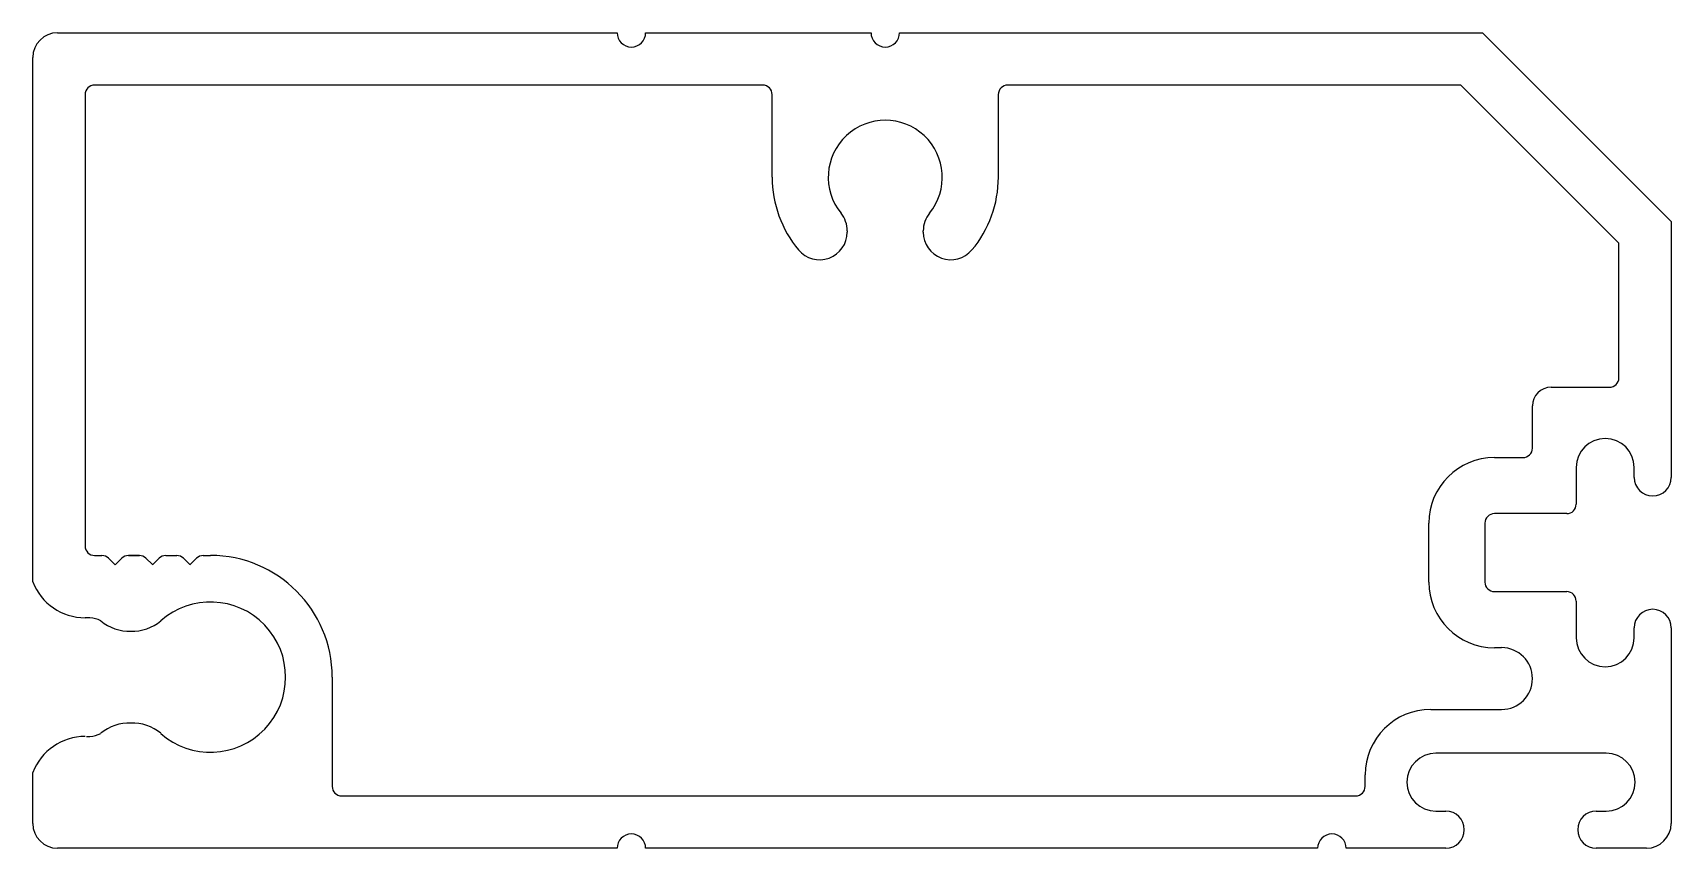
# Model space of a CAD drawing. Header units: inches. Extents: x -21.5 to 22.3, y 0.1 to 21.9.
import ezdxf

# ---------------------------------------------------------------- set-up
doc = ezdxf.new("R2010")
doc.units = ezdxf.units.IN
doc.header["$MEASUREMENT"] = 0

msp = doc.modelspace()

# ---------------------------------------------------------------- linework, layer by layer
at = {"color": 7}
for p, q in [((-20.824, 21.92), (-5.867, 21.92)), ((-5.105, 21.92), (0.919, 21.92)), ((1.681, 21.92), (17.26, 21.92)), ((17.26, 21.92), (22.307, 16.873)), ((-21.486, 7.245), (-21.486, 21.258)), ((-20.087, 20.267), (-20.087, 8.202)), ((-1.977, 20.521), (-19.833, 20.521)), ((-1.723, 18.057), (-1.723, 20.267)), ((4.322, 20.267), (4.322, 18.057)), ((16.681, 20.521), (4.576, 20.521)), ((20.909, 16.294), (16.681, 20.521)), ((22.307, 16.873), (22.307, 10.035)), ((0.284, 16.629), (0.284, 16.59)), ((2.316, 16.59), (2.316, 16.629)), ((20.909, 12.698), (20.909, 16.294)), ((19.097, 12.444), (20.655, 12.444)), ((18.597, 10.818), (18.597, 11.944)), ((17.581, 10.564), (18.343, 10.564)), ((19.767, 10.3), (19.767, 9.32)), ((21.317, 10.035), (21.317, 10.3)), ((15.829, 7.237), (15.829, 8.812)), ((17.327, 8.812), (17.327, 7.237)), ((19.513, 9.066), (17.581, 9.066)), ((-19.833, 7.948), (-19.637, 7.948)), ((-19.637, 7.948), (-19.637, 7.948)), ((-19.637, 7.948), (-19.637, 7.948)), ((-19.637, 7.948), (-19.637, 7.948)), ((-18.93, 7.948), (-18.637, 7.948)), ((-18.637, 7.948), (-18.93, 7.948)), ((-18.93, 7.948), (-18.637, 7.948)), ((-18.637, 7.948), (-18.93, 7.948)), ((-18.93, 7.948), (-18.637, 7.948)), ((-18.637, 7.948), (-18.637, 7.948)), ((-17.93, 7.948), (-17.637, 7.948)), ((-16.93, 7.948), (-16.734, 7.948)), ((-16.93, 7.948), (-16.93, 7.948)), ((-16.93, 7.948), (-16.93, 7.948)), ((-16.93, 7.948), (-16.93, 7.948)), ((-16.93, 7.948), (-16.93, 7.948)), ((-19.46, 7.875), (-19.289, 7.704)), ((-19.278, 7.704), (-19.107, 7.875)), ((-18.46, 7.875), (-18.289, 7.704)), ((-18.278, 7.704), (-18.107, 7.875)), ((-17.46, 7.875), (-17.289, 7.704)), ((-17.278, 7.704), (-17.107, 7.875)), ((17.581, 6.983), (19.513, 6.983)), ((19.767, 6.729), (19.767, 5.749)), ((-20.046, 6.284), (-20.087, 6.284)), ((-19.959, 6.284), (-20.046, 6.284)), ((21.317, 5.749), (21.317, 6.014)), ((22.307, 6.014), (22.307, 0.785)), ((17.772, 5.484), (17.581, 5.484)), ((-13.483, 4.697), (-13.483, 1.776)), ((15.879, 3.833), (17.772, 3.833)), ((-20.046, 3.109), (-19.959, 3.109)), ((20.568, 2.663), (16.017, 2.663)), ((-21.486, 0.785), (-21.486, 2.149)), ((14.127, 1.776), (14.127, 2.081)), ((-13.229, 1.522), (-5.838, 1.522)), ((-5.838, 1.522), (13.873, 1.522)), ((16.017, 1.114), (16.282, 1.114)), ((20.303, 1.114), (20.568, 1.114)), ((-5.867, 0.123), (-20.824, 0.123)), ((12.857, 0.123), (-5.105, 0.123)), ((16.282, 0.123), (13.619, 0.123)), ((21.645, 0.123), (20.303, 0.123))]:
    msp.add_line(p, q, dxfattribs=at)
for centre, radius, start, end in [((-20.824, 21.258), 0.662, 90, 180), ((-5.486, 21.92), 0.381, 180, 360), ((1.3, 21.92), 0.381, 180, 0), ((-19.833, 20.267), 0.254, 90, 180), ((-1.977, 20.267), 0.254, 360, 90), ((4.576, 20.267), 0.254, 90, 180), ((1.3, 18.057), 1.524, 320.8305, 219.1695), ((1.3, 18.057), 3.023, 180, 219.9445), ((1.3, 18.057), 3.023, 320.0555, 0), ((-0.453, 16.629), 0.737, 360, 39.1695), ((3.052, 16.629), 0.737, 140.8305, 180), ((-0.453, 16.59), 0.737, 219.9445, 0), ((3.052, 16.59), 0.737, 180, 320.0555), ((19.097, 11.944), 0.5, 90, 180), ((20.655, 12.698), 0.254, 270, 0), ((20.542, 10.3), 0.775, 360, 180), ((17.581, 8.812), 1.753, 90, 180), ((18.343, 10.818), 0.254, 270, 0), ((21.812, 10.035), 0.495, 180, 0), ((19.513, 9.32), 0.254, 270, 0), ((17.581, 8.812), 0.254, 90, 180), ((-19.833, 8.202), 0.254, 180, 270), ((-19.637, 7.698), 0.25, 45, 90), ((-18.93, 7.698), 0.25, 90, 135), ((-18.637, 7.698), 0.25, 45, 90), ((-17.93, 7.698), 0.25, 90, 135), ((-17.637, 7.698), 0.25, 45, 90), ((-16.93, 7.698), 0.25, 90, 135), ((-16.734, 4.697), 3.251, 0, 90), ((-19.284, 7.709), 0.008, 225, 315), ((-18.284, 7.709), 0.008, 225, 315), ((-17.284, 7.709), 0.008, 225, 315), ((-20.087, 7.783), 1.499, 201.0494, 270), ((17.581, 7.237), 1.753, 180, 270), ((17.581, 7.237), 0.254, 180, 270), ((-16.734, 4.697), 2.007, 228.4888, 131.5112), ((19.513, 6.729), 0.254, 360, 90), ((-20.002, 5.586), 0.7, 61.2531, 86.417), ((-18.911, 7.105), 1.179, 230.1752, 272.2271), ((-18.819, 7.105), 1.179, 267.7729, 309.8248), ((21.812, 6.014), 0.495, 0, 180), ((20.542, 5.749), 0.775, 180, 0), ((17.772, 4.659), 0.826, 270, 90), ((15.879, 2.081), 1.753, 90, 180), ((-20.087, 1.611), 1.499, 90, 158.9506), ((-20.002, 3.808), 0.7, 273.583, 298.7469), ((-18.911, 2.289), 1.179, 87.7729, 129.8248), ((-18.819, 2.289), 1.179, 50.1752, 92.2271), ((16.017, 1.889), 0.775, 90, 270), ((20.568, 1.889), 0.775, 270, 90), ((-13.229, 1.776), 0.254, 180, 270), ((13.873, 1.776), 0.254, 270, 360), ((16.282, 0.619), 0.495, 270, 90), ((20.303, 0.619), 0.495, 90, 270), ((-20.824, 0.785), 0.662, 180, 270), ((-5.486, 0.123), 0.381, 360, 180), ((13.238, 0.123), 0.381, 360, 180), ((21.645, 0.785), 0.662, 270, 0)]:
    msp.add_arc(centre, radius, start, end, dxfattribs=at)

doc.saveas('drawing.dxf')
